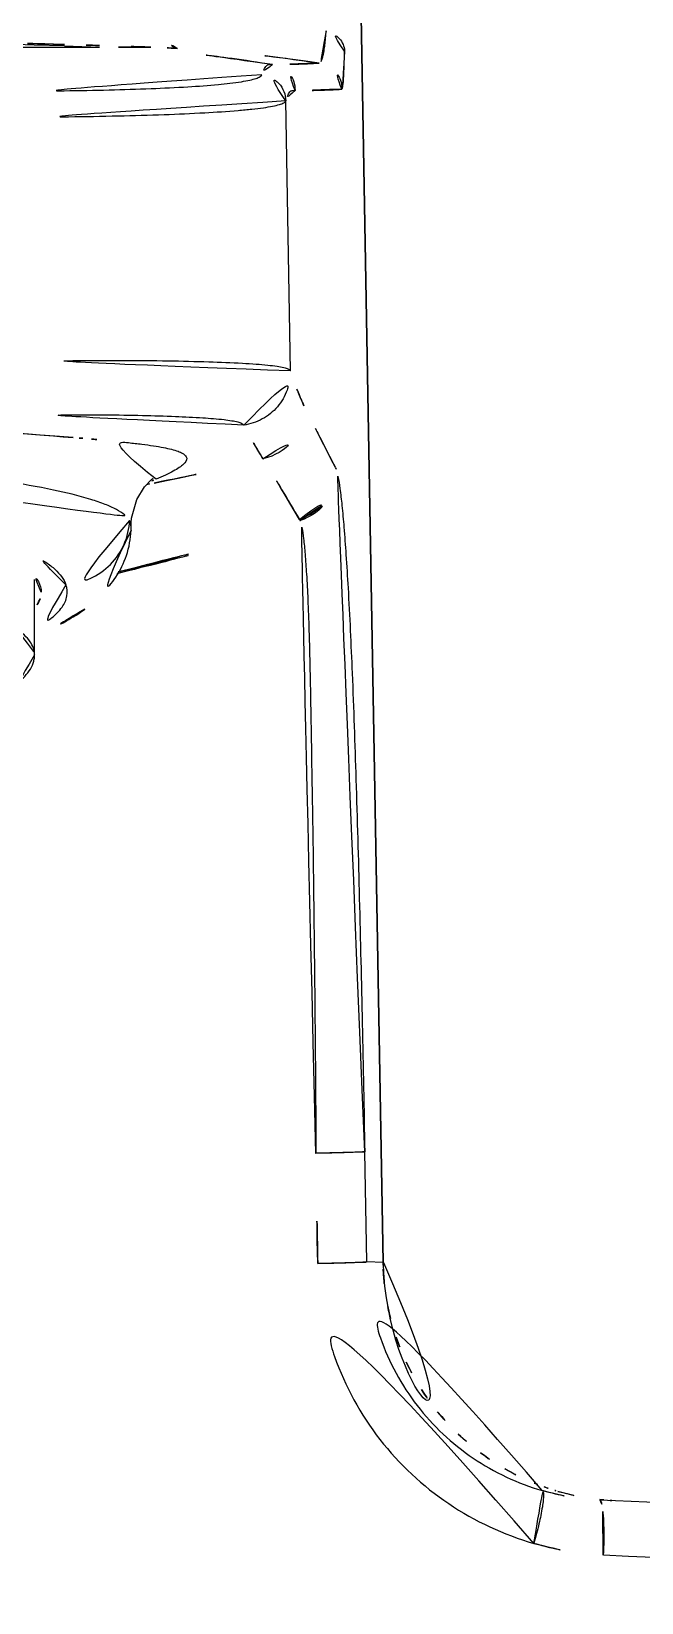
# Model space of a CAD drawing. Extents: x 16296660632 to 16296672714, y -37409619871 to -37409617455.
# Drawn here: x 16296672014.5 to 16296672037.2, y -37409617822.2 to -37409617763.9 of the extents above; entities that cross this region are included whole.
import ezdxf

# ---------------------------------------------------------------- set-up
doc = ezdxf.new("R2010")
doc.units = 0
doc.header["$LTSCALE"] = 10
doc.header["$MEASUREMENT"] = 0
doc.layers.get('0').update_dxf_attribs({"linetype": 'CONTINUOUS'})
doc.layers.add('02___PRT_ALL_AXES', color=7, linetype='CONTINUOUS')
doc.layers.add('06___PRT_ALL_SURFS', color=7, linetype='CONTINUOUS')

msp = doc.modelspace()

# ---------------------------------------------------------------- linework, layer by layer
at = {"color": 7, "linetype": 'Continuous'}
for p, q in [((16296672027.553221, -37409617809.628067), (16296672026.65571, -37409617758.216614)), ((16296672024.11161, -37409617776.535461), (16296672023.941351, -37409617766.512337)), ((16296672018.2171, -37409617781.993752), (16296672018.40403, -37409617781.30719)), ((16296672018.204041, -37409617782.169006), (16296672018.139919, -37409617782.086479)), ((16296672018.194189, -37409617782.442413), (16296672018.20359, -37409617782.181557)), ((16296672018.20392, -37409617782.17141), (16296672018.2171, -37409617781.993752)), ((16296672018.204041, -37409617782.169083), (16296672018.204041, -37409617782.169006)), ((16296672026.94659, -37409617809.601517), (16296672026.873249, -37409617805.512123)), ((16296672027.553221, -37409617809.628067), (16296672026.94659, -37409617809.601517)), ((16296672027.56834, -37409617809.629044), (16296672027.55661, -37409617809.628014))]:
    msp.add_line(p, q, dxfattribs=at)
msp.add_lwpolyline([(16296672018.40403, -37409617781.30719), (16296672018.690201, -37409617780.836739), (16296672018.95179, -37409617780.569481), (16296672019.02136, -37409617780.516617)], dxfattribs=at)
for centre, radius, start, end in [((16296672002.53109, -37409618235.878983), 471.645652, 88.3965034, 88.83365238), ((16296672002.44076, -37409618239.274292), 475.042159, 88.24026414, 88.3970496), ((16296672015.225599, -37409617815.122711), 50.636558, 80.65104345, 87.97161318), ((16296672002.418791, -37409618239.99353), 475.76173, 88.01174137, 88.24026414), ((16296672017.10778, -37409617817.006889), 52.520114, 86.93600102, 88.0168746), ((16296672017.08147, -37409617817.426857), 52.940892, 81.19920024, 86.93183083), ((16296672023.288891, -37409617766.145058), 0.999608, 0.97834839, 80.64231175), ((16296672025.026609, -37409617766.09687), 0.999644, 0.9805356, 81.09222612), ((16296672022.61454, -37409617777.856789), 2.000557, 283.87933339, 0.87429808), ((16296671998.73126, -37409617992.620888), 214.31573, 85.36504882, 86.97592591), ((16296672004.50246, -37409617920.321121), 141.786078, 85.18422874, 85.32867367), ((16296672007.57349, -37409617884.05294), 105.388111, 84.91011149, 85.19268721), ((16296672002.11375, -37409617694.718201), 87.62945, 281.1482055, 283.85261669), ((16296672023.78833, -37409617780.15403), 2.000388, 289.26126798, 0.88872509), ((16296672023.811939, -37409617780.203781), 1.999106, 289.30405366, 0.8179013), ((16296672002.16291, -37409617694.957092), 87.385558, 280.96157305, 281.14691885), ((16296672014.680429, -37409617769.891823), 11.551846, 291.7995425, 292.63287804), ((16296672002.29583, -37409617717.933548), 67.881749, 283.09654682, 289.06858785), ((16296672002.40967, -37409617718.542717), 67.21542, 283.16716286, 289.14013085), ((16296672017.13998, -37409617782.428627), 1.056863, 13.79862519, 18.88960296), ((16296672017.17713, -37409617782.418961), 1.018479, 13.06651022, 13.76891288), ((16296672036.487749, -37409617809.472237), 8.935889, 180.99933515, 182.56682381), ((16296672036.59339, -37409617809.465607), 9.041723, 182.57863901, 191.4359752), ((16296672036.566931, -37409617809.471687), 8.999987, 181.00283167, 267.48787057), ((16296672036.54579, -37409617809.475037), 8.993194, 191.43730389, 198.95889427), ((16296672036.56535, -37409617809.46653), 9.01446, 198.96953904, 205.28995381), ((16296672036.5492, -37409617809.473396), 8.996922, 205.29435127, 212.70234945), ((16296672036.57548, -37409617809.454987), 9.028983, 212.71028785, 219.20719459), ((16296672036.543699, -37409617809.480614), 8.988167, 219.20883247, 226.42641245), ((16296672036.56534, -37409617809.454857), 9.021727, 226.43962813, 233.30985104), ((16296672036.551121, -37409617809.474113), 8.997799, 233.30923933, 240.14223347), ((16296672036.55488, -37409617809.463364), 9.008994, 240.15544948, 247.91371188), ((16296672036.546841, -37409617809.482094), 8.988621, 247.9162684, 250.39413494), ((16296672035.995199, -37409617809.333931), 9.112724, 253.87862823, 267.49465875), ((16296672036.536739, -37409617809.510521), 8.958446, 250.39403199, 253.08642372), ((16296672036.53364, -37409617809.519981), 8.948497, 253.08770101, 253.88445164), ((16296672036.556219, -37409617809.434303), 9.037073, 253.89782732, 263.94626256), ((16296671988.840549, -37409618897.295242), 1079.87, 85.52731849, 87.518388732), ((16296672036.5485, -37409617809.500183), 8.970751, 263.95098163, 266.41284039), ((16296672036.54501, -37409617809.55278), 8.918031, 266.41404015, 267.49913508), ((16296672036.252569, -37409617809.578743), 10.918644, 253.50120751, 267.27520684), ((16296671981.763041, -37409618986.917671), 1167.680559, 85.886976082, 87.350802252)]:
    msp.add_arc(centre, radius, start, end, dxfattribs=at)
for points, knots in [([(16296672025.43981, -37409617763.908913), (16296672025.42783, -37409617764.086288), (16296672025.407339, -37409617764.333321), (16296672025.366039, -37409617764.636513), (16296672025.335739, -37409617764.805443), (16296672025.300961, -37409617764.9394), (16296672025.26627, -37409617765.038773), (16296672025.216129, -37409617765.112068), (16296672025.1814, -37409617765.109283)], [0, 0, 0, 0, 0.425134012, 0.592906759, 0.730321121, 0.837903433, 0.916678163, 1, 1, 1, 1]), ([(16296672026.124241, -37409617764.661491), (16296672026.11808, -37409617764.49382), (16296672025.95463, -37409617764.138481), (16296672025.62183, -37409617763.95929), (16296672025.439831, -37409617763.908852)], [0, 0, 0, 0, 0.470461677, 1, 1, 1, 1]), ([(16296672018.914169, -37409617764.517853), (16296672018.612961, -37409617764.518143), (16296672017.98077, -37409617764.51339), (16296672017.348591, -37409617764.517868), (16296672017.017599, -37409617764.517868)], [0, 0, 0, 0, 0.476457045, 1, 1, 1, 1]), ([(16296672019.91507, -37409617764.561859), (16296672019.880341, -37409617764.559723), (16296672019.71349, -37409617764.518288), (16296672019.596081, -37409617764.373993), (16296672019.524309, -37409617764.261589)], [0, 0, 0, 0, 0.206928154, 1, 1, 1, 1]), ([(16296672026.12426, -37409617764.661491), (16296672026.12002, -37409617764.867104), (16296672026.11261, -37409617765.154404), (16296672026.097601, -37409617765.507721), (16296672026.085979, -37409617765.70871), (16296672026.073669, -37409617765.86248), (16296672026.0602, -37409617765.978951), (16296672026.04785, -37409617766.038658), (16296672026.035391, -37409617766.079193), (16296672026.0261, -37409617766.079773)], [0, 0, 0, 0, 0.432278892, 0.603673765, 0.74417937, 0.853720104, 0.932333033, 0.980434768, 1, 1, 1, 1]), ([(16296672023.45141, -37409617765.158737), (16296672023.41967, -37409617765.159157), (16296672023.35323, -37409617765.160378), (16296672023.25382, -37409617765.167397), (16296672023.192209, -37409617765.24041), (16296672023.121531, -37409617765.355919), (16296672023.082649, -37409617765.462784), (16296672023.05711, -37409617765.540131)], [0, 0, 0, 0, 0.155169834, 0.332608024, 0.45206077, 0.601750986, 1, 1, 1, 1]), ([(16296672025.181391, -37409617765.109283), (16296672024.89493, -37409617765.127449), (16296672024.318411, -37409617765.155037), (16296672023.741341, -37409617765.157417), (16296672023.451401, -37409617765.158752)], [0, 0, 0, 0, 0.497488251, 1, 1, 1, 1]), ([(16296672023.05711, -37409617765.540131), (16296672023.046989, -37409617765.570808), (16296672022.972429, -37409617765.630219), (16296672022.818621, -37409617765.689034), (16296672022.583229, -37409617765.749771), (16296672022.11751, -37409617765.832581), (16296672021.34918, -37409617765.917618), (16296672020.230049, -37409617765.997948), (16296672018.87858, -37409617766.062134), (16296672017.345301, -37409617766.107582), (16296672015.686729, -37409617766.136932), (16296672014.545509, -37409617766.145683), (16296672013.964149, -37409617766.141251)], [0, 0, 0, 0, 0.010576414, 0.028508869, 0.054805144, 0.089558015, 0.183551528, 0.307502286, 0.456944964, 0.626412894, 0.809672879, 1, 1, 1, 1]), ([(16296672023.941311, -37409617766.512337), (16296672023.93671, -37409617766.278763), (16296672023.74983, -37409617765.798538), (16296672023.28965, -37409617765.567543), (16296672023.05711, -37409617765.540131)], [0, 0, 0, 0, 0.499454835, 1, 1, 1, 1]), ([(16296672024.288349, -37409617766.127983), (16296672024.25885, -37409617766.12851), (16296672024.21484, -37409617766.131592), (16296672024.15377, -37409617766.131943), (16296672024.103371, -37409617766.156578), (16296672024.063431, -37409617766.214203), (16296672024.00037, -37409617766.330353), (16296672023.96505, -37409617766.4356), (16296672023.941351, -37409617766.512337)], [0, 0, 0, 0, 0.152735253, 0.229260892, 0.313256469, 0.430714168, 0.584170889, 1, 1, 1, 1]), ([(16296672026.0261, -37409617766.079773), (16296672025.736811, -37409617766.097343), (16296672025.15769, -37409617766.123642), (16296672024.57807, -37409617766.126534), (16296672024.288349, -37409617766.127983)], [0, 0, 0, 0, 0.500082263, 1, 1, 1, 1]), ([(16296672023.941351, -37409617766.512337), (16296672023.930349, -37409617766.543442), (16296672023.84709, -37409617766.600822), (16296672023.68215, -37409617766.65741), (16296672023.42511, -37409617766.716583), (16296672023.083851, -37409617766.771011), (16296672022.65682, -37409617766.822807), (16296672021.930719, -37409617766.890907), (16296672020.84553, -37409617766.960732), (16296672019.36108, -37409617767.025261), (16296672017.675341, -37409617767.071663), (16296672015.85132, -37409617767.102737), (16296672014.596121, -37409617767.112984), (16296672013.956711, -37409617767.109703)], [0, 0, 0, 0, 0.009849656, 0.027333079, 0.053317678, 0.087849632, 0.130736256, 0.181631099, 0.305615466, 0.455326512, 0.625252163, 0.809088897, 1, 1, 1, 1]), ([(16296672024.11161, -37409617776.535461), (16296672024.09972, -37409617776.504578), (16296672024.014259, -37409617776.449944), (16296672023.846809, -37409617776.401131), (16296672023.587469, -37409617776.353104), (16296672023.24412, -37409617776.312576), (16296672022.815229, -37409617776.276169), (16296672022.08696, -37409617776.231071), (16296672021.00008, -37409617776.188477), (16296672019.514589, -37409617776.153976), (16296672017.82848, -37409617776.137894), (16296672016.004589, -37409617776.147583), (16296672014.74996, -37409617776.176826), (16296672014.111099, -37409617776.198692)], [0, 0, 0, 0, 0.009879281, 0.027340814, 0.053328263, 0.087880743, 0.130794143, 0.181726874, 0.305755896, 0.455478763, 0.625352057, 0.809154749, 1, 1, 1, 1]), ([(16296672022.383169, -37409617778.543633), (16296672022.621229, -37409617778.510597), (16296672023.08952, -37409617778.356697), (16296672023.661631, -37409617777.894073), (16296672024.033609, -37409617777.260139), (16296672024.114981, -37409617776.774971), (16296672024.11137, -37409617776.535461)], [0, 0, 0, 0, 0.250364044, 0.500590729, 0.750479684, 1, 1, 1, 1]), ([(16296672024.614861, -37409617777.826263), (16296672024.571211, -37409617777.735817), (16296672024.38023, -37409617777.314987), (16296672024.22345, -37409617776.879333), (16296672024.11161, -37409617776.535461)], [0, 0, 0, 0, 0.217341311, 1, 1, 1, 1]), ([(16296672022.383169, -37409617778.54361), (16296672022.368469, -37409617778.515106), (16296672022.29195, -37409617778.465408), (16296672022.140949, -37409617778.418007), (16296672021.917101, -37409617778.373657), (16296672021.48521, -37409617778.317581), (16296672020.78558, -37409617778.265213), (16296672019.777161, -37409617778.217163), (16296672018.569059, -37409617778.180733), (16296672017.202431, -37409617778.159607), (16296672015.723829, -37409617778.162086), (16296672014.706141, -37409617778.185707), (16296672014.18737, -37409617778.20472)], [0, 0, 0, 0, 0.01167165, 0.03085711, 0.058385352, 0.094221213, 0.189561469, 0.313504761, 0.461793157, 0.629483035, 0.8110324, 1, 1, 1, 1]), ([(16296672025.788481, -37409617780.123001), (16296672025.592581, -37409617779.74543), (16296672025.197399, -37409617778.981934), (16296672024.80372, -37409617778.217438), (16296672024.614861, -37409617777.826263)], [0, 0, 0, 0, 0.494755648, 1, 1, 1, 1]), ([(16296672019.125851, -37409617780.554062), (16296672019.244011, -37409617780.504784), (16296672019.459921, -37409617780.410088), (16296672019.74744, -37409617780.267052), (16296672019.97431, -37409617780.131393), (16296672020.156561, -37409617779.995392), (16296672020.294741, -37409617779.822823), (16296672020.220449, -37409617779.66317), (16296672020.10038, -37409617779.580353), (16296672019.924021, -37409617779.504181), (16296672019.68342, -37409617779.435013), (16296672019.379009, -37409617779.369911), (16296672019.01, -37409617779.308517), (16296672018.57707, -37409617779.249573), (16296672017.874981, -37409617779.168373), (16296672017.31638, -37409617779.115433), (16296672016.92345, -37409617779.080406)], [0, 0, 0, 0, 0.078408127, 0.144162406, 0.197272041, 0.23819266, 0.288779531, 0.30983557, 0.337820143, 0.376518772, 0.427330871, 0.490800128, 0.567145651, 0.656374411, 0.758385751, 1, 1, 1, 1]), ([(16296672023.094431, -37409617779.798927), (16296672023.038139, -37409617779.711243), (16296672022.785271, -37409617779.301941), (16296672022.55579, -37409617778.878593), (16296672022.383169, -37409617778.54361)], [0, 0, 0, 0, 0.216609159, 1, 1, 1, 1]), ([(16296672003.339041, -37409617779.863777), (16296672005.180031, -37409617779.880676), (16296672007.851419, -37409617779.994507), (16296672011.238529, -37409617780.317551), (16296672013.3929, -37409617780.599716), (16296672015.186251, -37409617780.912453), (16296672016.430389, -37409617781.206444), (16296672017.206551, -37409617781.468063), (16296672017.62945, -37409617781.65519), (16296672017.941669, -37409617781.849243), (16296672018.09333, -37409617782.006439), (16296672018.13986, -37409617782.086479)], [0, 0, 0, 0, 0.364935618, 0.529428162, 0.674362878, 0.795484575, 0.890216563, 0.927351797, 0.957723766, 0.981648665, 1, 1, 1, 1]), ([(16296672024.44821, -37409617782.04245), (16296672024.228069, -37409617781.672684), (16296672023.781521, -37409617780.922096), (16296672023.334021, -37409617780.171707), (16296672023.094431, -37409617779.798927)], [0, 0, 0, 0, 0.492673729, 1, 1, 1, 1]), ([(16296672025.81085, -37409617780.17524), (16296672025.809031, -37409617780.170273), (16296672025.802361, -37409617780.152527), (16296672025.794769, -37409617780.135117), (16296672025.788481, -37409617780.123001)], [0, 0, 0, 0, 0.279791299, 1, 1, 1, 1]), ([(16296672026.873249, -37409617805.512123), (16296672026.845039, -37409617803.929329), (16296672026.78348, -37409617800.794388), (16296672026.67766, -37409617796.187531), (16296672026.556499, -37409617791.851189), (16296672026.421829, -37409617788.010696), (16296672026.294571, -37409617785.23011), (16296672026.18371, -37409617783.423828), (16296672026.108021, -37409617782.402122), (16296672026.033871, -37409617781.584229), (16296672025.96279, -37409617780.954376), (16296672025.89386, -37409617780.504883), (16296672025.843031, -37409617780.263519), (16296672025.81085, -37409617780.17524)], [0, 0, 0, 0, 0.187162193, 0.370714669, 0.544811395, 0.700043528, 0.825052543, 0.873886745, 0.914000185, 0.94617032, 0.970993094, 0.988891369, 1, 1, 1, 1]), ([(16296672018.139919, -37409617782.086479), (16296672018.129181, -37409617782.386032), (16296672017.98971, -37409617782.990463), (16296672017.46385, -37409617783.757347), (16296672016.69533, -37409617784.293114), (16296672016.08532, -37409617784.44886), (16296672015.7787, -37409617784.470612)], [0, 0, 0, 0, 0.246239847, 0.49559691, 0.747479869, 1, 1, 1, 1]), ([(16296672024.47118, -37409617782.091057), (16296672024.469561, -37409617782.086281), (16296672024.463449, -37409617782.069489), (16296672024.45565, -37409617782.053391), (16296672024.45014, -37409617782.041817)], [0, 0, 0, 0, 0.282853978, 1, 1, 1, 1]), ([(16296672025.056271, -37409617805.572823), (16296672025.054729, -37409617804.107986), (16296672025.033279, -37409617801.205009), (16296672024.988159, -37409617796.934967), (16296672024.934799, -37409617792.90815), (16296672024.86903, -37409617789.338318), (16296672024.826441, -37409617786.754257), (16296672024.7651, -37409617785.080727), (16296672024.715771, -37409617784.138924), (16296672024.663799, -37409617783.386124), (16296672024.610041, -37409617782.806267), (16296672024.552589, -37409617782.392937), (16296672024.505859, -37409617782.170303), (16296672024.472811, -37409617782.090492)], [0, 0, 0, 0, 0.18696771, 0.370532457, 0.545045992, 0.700979858, 0.826259008, 0.87489377, 0.91472277, 0.946620534, 0.971226933, 0.988974436, 1, 1, 1, 1]), ([(16296672018.194189, -37409617782.442421), (16296672018.18273, -37409617782.760567), (16296672018.070801, -37409617783.3787), (16296672017.54682, -37409617784.43644), (16296672016.925381, -37409617785.055603), (16296672016.47788, -37409617785.379738)], [0, 0, 0, 0, 0.272114025, 0.527700793, 1, 1, 1, 1]), ([(16296672015.7787, -37409617784.473831), (16296672015.705509, -37409617784.255638), (16296672015.45314, -37409617783.94648), (16296672015.016451, -37409617783.615517), (16296672014.739241, -37409617783.452423), (16296672014.587469, -37409617783.371361)], [0, 0, 0, 0, 0.418216766, 0.687327873, 1, 1, 1, 1]), ([(16296672014.86055, -37409617784.746773), (16296672014.86055, -37409617784.610909), (16296672014.769541, -37409617784.308113), (16296672014.56522, -37409617784.078056), (16296672014.44314, -37409617783.965843)], [0, 0, 0, 0, 0.450336019, 1, 1, 1, 1]), ([(16296672015.7787, -37409617784.473831), (16296672015.8218, -37409617784.605019), (16296672015.84787, -37409617784.906029), (16296672015.63681, -37409617785.34816), (16296672015.21998, -37409617785.74852), (16296672014.860519, -37409617785.973862), (16296672014.653391, -37409617786.086723)], [0, 0, 0, 0, 0.194617254, 0.404888366, 0.667551718, 1, 1, 1, 1]), ([(16296672014.70986, -37409617785.218369), (16296672014.73407, -37409617785.180656), (16296672014.81629, -37409617785.036278), (16296672014.86055, -37409617784.868233), (16296672014.86055, -37409617784.746773)], [0, 0, 0, 0, 0.269548956, 1, 1, 1, 1]), ([(16296672016.47788, -37409617785.379738), (16296672016.339319, -37409617785.480087), (16296672015.750731, -37409617785.865967), (16296672015.109949, -37409617786.166847), (16296672014.614861, -37409617786.361519)], [0, 0, 0, 0, 0.243331718, 1, 1, 1, 1]), ([(16296672013.94953, -37409617786.10537), (16296672014.050579, -37409617786.177231), (16296672014.230709, -37409617786.321602), (16296672014.445379, -37409617786.563309), (16296672014.559601, -37409617786.777863), (16296672014.603359, -37409617786.947968), (16296672014.610531, -37409617787.031616), (16296672014.610531, -37409617787.07283)], [0, 0, 0, 0, 0.306268808, 0.567868109, 0.79378314, 0.898228621, 1, 1, 1, 1]), ([(16296672014.61055, -37409617787.07283), (16296672014.61055, -37409617787.124657), (16296672014.601721, -37409617787.228523), (16296672014.54907, -37409617787.433937), (16296672014.418119, -37409617787.682968), (16296672014.180201, -37409617787.953217), (16296672013.984209, -37409617788.110527), (16296672013.87645, -37409617788.187149)], [0, 0, 0, 0, 0.112309969, 0.224575279, 0.457724213, 0.713501327, 1, 1, 1, 1]), ([(16296672025.056271, -37409617805.569641), (16296672025.289009, -37409617805.565224), (16296672025.62545, -37409617805.558121), (16296672026.05229, -37409617805.547218), (16296672026.32073, -37409617805.539482), (16296672026.541109, -37409617805.531883), (16296672026.691521, -37409617805.526031), (16296672026.7822, -37409617805.520813), (16296672026.827351, -37409617805.518547), (16296672026.855169, -37409617805.514664), (16296672026.869711, -37409617805.514343), (16296672026.873199, -37409617805.512123)], [0, 0, 0, 0, 0.384092281, 0.555230486, 0.70452892, 0.82715253, 0.919188508, 0.952636145, 0.977352888, 0.993180058, 1, 1, 1, 1]), ([(16296672025.12801, -37409617809.664711), (16296672025.36006, -37409617809.660233), (16296672025.69561, -37409617809.65287), (16296672026.1215, -37409617809.641243), (16296672026.38979, -37409617809.632828), (16296672026.610531, -37409617809.624458), (16296672026.761511, -37409617809.617752), (16296672026.852989, -37409617809.611923), (16296672026.89883, -37409617809.609001), (16296672026.9277, -37409617809.604927), (16296672026.942739, -37409617809.603859), (16296672026.94659, -37409617809.601517)], [0, 0, 0, 0, 0.382536558, 0.553169573, 0.702224481, 0.824909312, 0.917338345, 0.951114026, 0.97624644, 0.992577331, 1, 1, 1, 1]), ([(16296672033.46483, -37409617818.088303), (16296672032.55621, -37409617817.825279), (16296672030.80636, -37409617817.005409), (16296672028.69796, -37409617815.022118), (16296672027.308161, -37409617812.471893), (16296672026.96385, -37409617810.556236), (16296672026.94659, -37409617809.601517)], [0, 0, 0, 0, 0.248731423, 0.498402354, 0.748914999, 1, 1, 1, 1]), ([(16296672033.15173, -37409617820.047821), (16296672032.034651, -37409617819.726196), (16296672029.883789, -37409617818.725029), (16296672027.28746, -37409617816.301071), (16296672025.573759, -37409617813.180412), (16296672025.1492, -37409617810.833687), (16296672025.12801, -37409617809.664711)], [0, 0, 0, 0, 0.249228852, 0.499022055, 0.749332281, 1, 1, 1, 1]), ([(16296672033.15173, -37409617820.047821), (16296672033.22113, -37409617819.806549), (16296672033.339411, -37409617819.357979), (16296672033.45153, -37409617818.821663), (16296672033.501949, -37409617818.468964), (16296672033.5133, -37409617818.280693), (16296672033.51038, -37409617818.1632), (16296672033.48432, -37409617818.09507), (16296672033.46483, -37409617818.088287)], [0, 0, 0, 0, 0.374696923, 0.692639762, 0.815509984, 0.908581033, 0.969213213, 1, 1, 1, 1]), ([(16296672035.677219, -37409617818.597588), (16296672035.66823, -37409617818.557213), (16296672035.65646, -37409617818.503036), (16296672035.61664, -37409617818.438797), (16296672035.596849, -37409617818.437943)], [0, 0, 0, 0, 0.676247967, 1, 1, 1, 1]), ([(16296672035.733509, -37409617820.485046), (16296672035.75066, -37409617820.108551), (16296672035.76053, -37409617819.582047), (16296672035.728621, -37409617818.95266), (16296672035.69998, -37409617818.699837), (16296672035.677219, -37409617818.597588)], [0, 0, 0, 0, 0.597818, 0.833826256, 1, 1, 1, 1])]:
    msp.add_open_spline(points, degree=3, knots=knots, dxfattribs=at)
for points in [[(16296672018.16923, -37409617782.188698), (16296672018.18844, -37409617782.271477), (16296672018.197081, -37409617782.357498), (16296672018.193991, -37409617782.442413)], [(16296672025.12801, -37409617809.664711), (16296672025.10351, -37409617808.300682), (16296672025.07794, -37409617806.936668), (16296672025.053829, -37409617805.572632)]]:
    msp.add_open_spline(points, degree=3, dxfattribs=at)
at = {"layer": '02___PRT_ALL_AXES', "color": 7, "linetype": 'Continuous'}
msp.add_line((16296672014.61055, -37409617787.07283), (16296672014.61055, -37409617784.279037), dxfattribs=at)
at = {"layer": '06___PRT_ALL_SURFS', "color": 7, "linetype": 'Continuous'}
for p, q in [((16296672027.56834, -37409617809.629181), (16296672026.668619, -37409617758.216553)), ((16296672009.815161, -37409617764.517868), (16296672017.01753, -37409617764.517868)), ((16296672015.71826, -37409617764.474037), (16296672017.01778, -37409617764.517883))]:
    msp.add_line(p, q, dxfattribs=at)
msp.add_lwpolyline([(16296672015.71817, -37409617764.47403), (16296672014.600389, -37409617764.439583), (16296672013.59285, -37409617764.411102), (16296672012.613199, -37409617764.385887), (16296672011.70813, -37409617764.364868), (16296672011.60326, -37409617764.362549)], dxfattribs=at)

doc.saveas('drawing.dxf')
